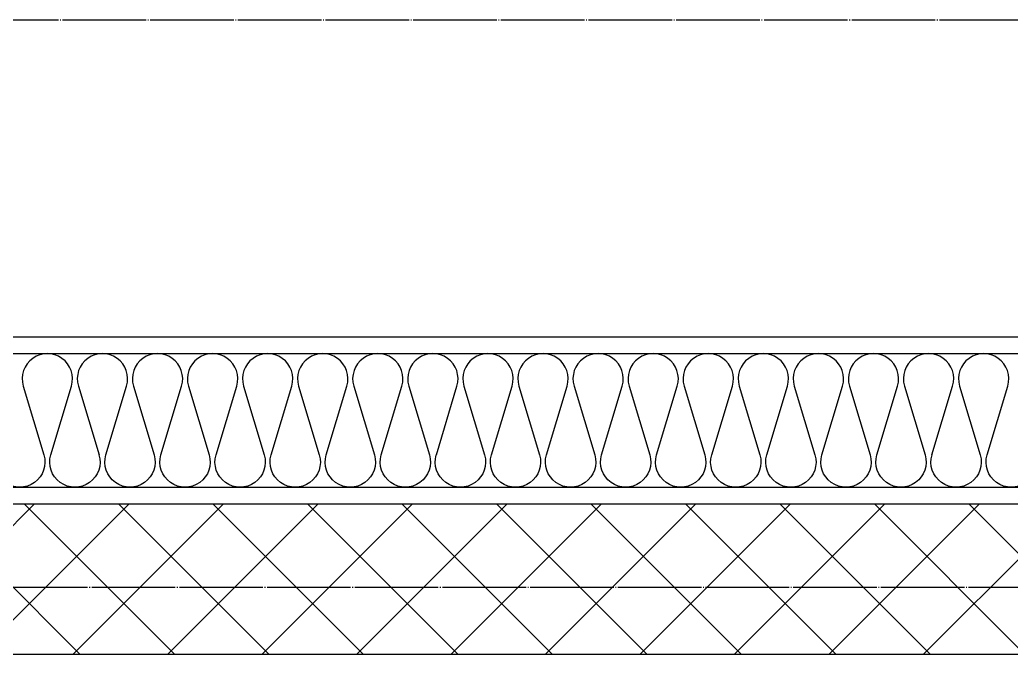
# Model space of a CAD drawing. Header units: millimetres. Extents: x 18456 to 179493, y -203649 to 469211.
# Drawn here: x 150581 to 151174, y 50586 to 50976 of the extents above; entities that cross this region are included whole.
import ezdxf

# ---------------------------------------------------------------- set-up
doc = ezdxf.new("R2010")
doc.units = ezdxf.units.MM
doc.linetypes.add('X-평면도(기본형)$0$CEN', pattern=[52.5, 50, -1, 0.5, -1])
doc.linetypes.add('X-평면도(기본형)$0$HID2', pattern=[7.5, 6, -1.5])
for name, color, linetype, true_color in [('X-평면도(기본형)$0$40HAT', 9, 'Continuous', 0x808080), ('X-평면도(기본형)$0$CEN', 1, 'X-평면도(기본형)$0$CEN', 0xff0000), ('X-평면도(기본형)$0$INS', 9, 'Continuous', 0x808080), ('X-평면도(기본형)$0$INSUL', 9, 'Continuous', 0x808080), ('X-평면도(기본형)$0$UIS', 7, 'X-평면도(기본형)$0$HID2', 0x000000), ('X-평면도(기본형)$0$W1', 2, 'Continuous', 0xffff00), ('X-평면도(기본형)$0$W2', 3, 'Continuous', 0x00ff00)]:
    doc.layers.add(name, color=color, linetype=linetype, true_color=true_color)

# ---------------------------------------------------------------- blocks, each defined once
blk = doc.blocks.new('U49 (X-평면도(기본형)$0$ins-l)')
at = {"layer": 'X-평면도(기본형)$0$INSUL', "color": 8, "true_color": 0x808080}
for p, q in [((1829.92, 75.76), (1814.46, 24.24)), ((1850.53, 24.24), (1835.07, 75.76)), ((1871.14, 75.76), (1855.68, 24.24)), ((1891.75, 24.24), (1876.29, 75.76)), ((1912.36, 75.76), (1896.9, 24.24)), ((1932.97, 24.24), (1917.51, 75.76)), ((1953.58, 75.76), (1938.12, 24.24)), ((1974.19, 24.24), (1958.73, 75.76)), ((1994.8, 75.76), (1979.34, 24.24)), ((2015.4, 24.24), (1999.95, 75.76)), ((2036.01, 75.76), (2020.56, 24.24)), ((2056.62, 24.24), (2041.17, 75.76)), ((2077.23, 75.76), (2061.78, 24.24)), ((2097.84, 24.24), (2082.39, 75.76)), ((2118.45, 75.76), (2103, 24.24)), ((2139.06, 24.24), (2123.61, 75.76)), ((2159.67, 75.76), (2144.22, 24.24)), ((2180.28, 24.24), (2164.83, 75.76)), ((2200.89, 75.76), (2185.44, 24.24)), ((2221.5, 24.24), (2206.05, 75.76)), ((2242.11, 75.76), (2226.66, 24.24)), ((2262.72, 24.24), (2247.27, 75.76)), ((2283.33, 75.76), (2267.88, 24.24)), ((2303.94, 24.24), (2288.49, 75.76)), ((2324.55, 75.76), (2309.09, 24.24)), ((2345.16, 24.24), (2329.7, 75.76)), ((2365.77, 75.76), (2350.31, 24.24)), ((2386.38, 24.24), (2370.92, 75.76)), ((2406.99, 75.76), (2391.53, 24.24)), ((2427.6, 24.24), (2412.14, 75.76)), ((2448.21, 75.76), (2432.75, 24.24)), ((2468.82, 24.24), (2453.36, 75.76)), ((2489.43, 75.76), (2473.97, 24.24)), ((2510.04, 24.24), (2494.58, 75.76)), ((2530.65, 75.76), (2515.19, 24.24)), ((2551.26, 24.24), (2535.8, 75.76))]:
    blk.add_line(p, q, dxfattribs=at)
at = {"layer": 'X-평면도(기본형)$0$INSUL', "color": 8, "true_color": 0x808080, "extrusion": (0, 0, -1)}
for centre in [(-1811.88, 81.17), (-1853.1, 81.17), (-1894.32, 81.17), (-1935.54, 81.17), (-1976.76, 81.17), (-2017.98, 81.17), (-2059.2, 81.17), (-2100.42, 81.17), (-2141.64, 81.17), (-2182.86, 81.17), (-2224.08, 81.17), (-2265.3, 81.17), (-2306.52, 81.17), (-2347.74, 81.17), (-2388.96, 81.17), (-2430.18, 81.17), (-2471.4, 81.17), (-2512.62, 81.17), (-2553.84, 81.17)]:
    blk.add_arc(centre, 18.83, 343.30076, 196.69924, dxfattribs=at)
at = {"layer": 'X-평면도(기본형)$0$INSUL', "color": 8, "true_color": 0x808080}
for centre in [(1832.49, 18.83), (1873.71, 18.83), (1914.93, 18.83), (1956.15, 18.83), (1997.37, 18.83), (2038.59, 18.83), (2079.81, 18.83), (2121.03, 18.83), (2162.25, 18.83), (2203.47, 18.83), (2244.69, 18.83), (2285.91, 18.83), (2327.13, 18.83), (2368.35, 18.83), (2409.57, 18.83), (2450.79, 18.83), (2492.01, 18.83), (2533.23, 18.83)]:
    blk.add_arc(centre, 18.83, 163.30076, 16.69924, dxfattribs=at)

msp = doc.modelspace()

# ---------------------------------------------------------------- hatches: boundary and pattern name
at = {"layer": 'X-평면도(기본형)$0$40HAT'}
h = msp.add_hatch(dxfattribs=at)
h.set_pattern_fill('H3', color=256, scale=40, style=0, pattern_type=2)
h.set_pattern_definition([(315, (-346622.983, -110113.196), (28.2842712, 28.2842712), []), (45, (-346622.983, -110113.196), (-28.2842712, 28.2842712), [])])
h.paths.add_polyline_path([(151658.63, 50596.08), (151658.63, 50686.08), (150038.63, 50686.08), (150038.63, 50186.08), (149138.63, 50186.08), (149138.63, 48816.08), (148418.63, 48816.08), (148418.63, 48706.08), (150018.63, 48706.08), (150018.63, 48206.08), (150228.63, 48206.08), (150228.63, 48416.08), (150128.63, 48416.08), (150128.63, 48816.08), (149228.63, 48816.08), (149228.63, 50096.08), (150128.63, 50096.08), (150128.63, 50596.08)], flags=0)

# ---------------------------------------------------------------- linework, layer by layer
at = {"layer": 'X-평면도(기본형)$0$CEN'}
for p, q in [((147718.63, 50976.08), (153748.63, 50976.08)), ((150098.63, 50636.08), (152008.63, 50636.08))]:
    msp.add_line(p, q, dxfattribs=at)
at = {"layer": 'X-평면도(기본형)$0$INS'}
for p, q in [((148328.63, 50776.08), (152738.63, 50776.08)), ((148408.63, 50696.08), (152623.63, 50696.08))]:
    msp.add_line(p, q, dxfattribs=at)
at = {"layer": 'X-평면도(기본형)$0$UIS'}
msp.add_lwpolyline([(148428.63, 46616.08), (148768.63, 46616.08), (148768.63, 50336.08), (150128.63, 50336.08), (150128.63, 50596.08), (151658.63, 50596.08), (151658.63, 50686.08), (151908.63, 50686.08), (151908.63, 50336.08), (152298.63, 50336.08), (152298.63, 49241.08), (155523.63, 49241.08), (155523.63, 45726.08)], dxfattribs=at)
at = {"layer": 'X-평면도(기본형)$0$W1'}
msp.add_line((148318.63, 50786.08), (152748.63, 50786.08), dxfattribs=at)
at = {"layer": 'X-평면도(기본형)$0$W2'}
for p, q in [((150038.63, 50686.08), (151658.63, 50686.08)), ((150128.63, 50596.08), (151658.63, 50596.08))]:
    msp.add_line(p, q, dxfattribs=at)

# ---------------------------------------------------------------- block references
at = {"layer": 'X-평면도(기본형)$0$INSUL', "xscale": 0.7999999999999998, "yscale": 0.7999999999999998, "zscale": 0.7999999999999998, "rotation": 180}
msp.add_blockref('U49 (X-평면도(기본형)$0$ins-l)', (152623.63, 50776.08), dxfattribs=at)

doc.saveas('drawing.dxf')
